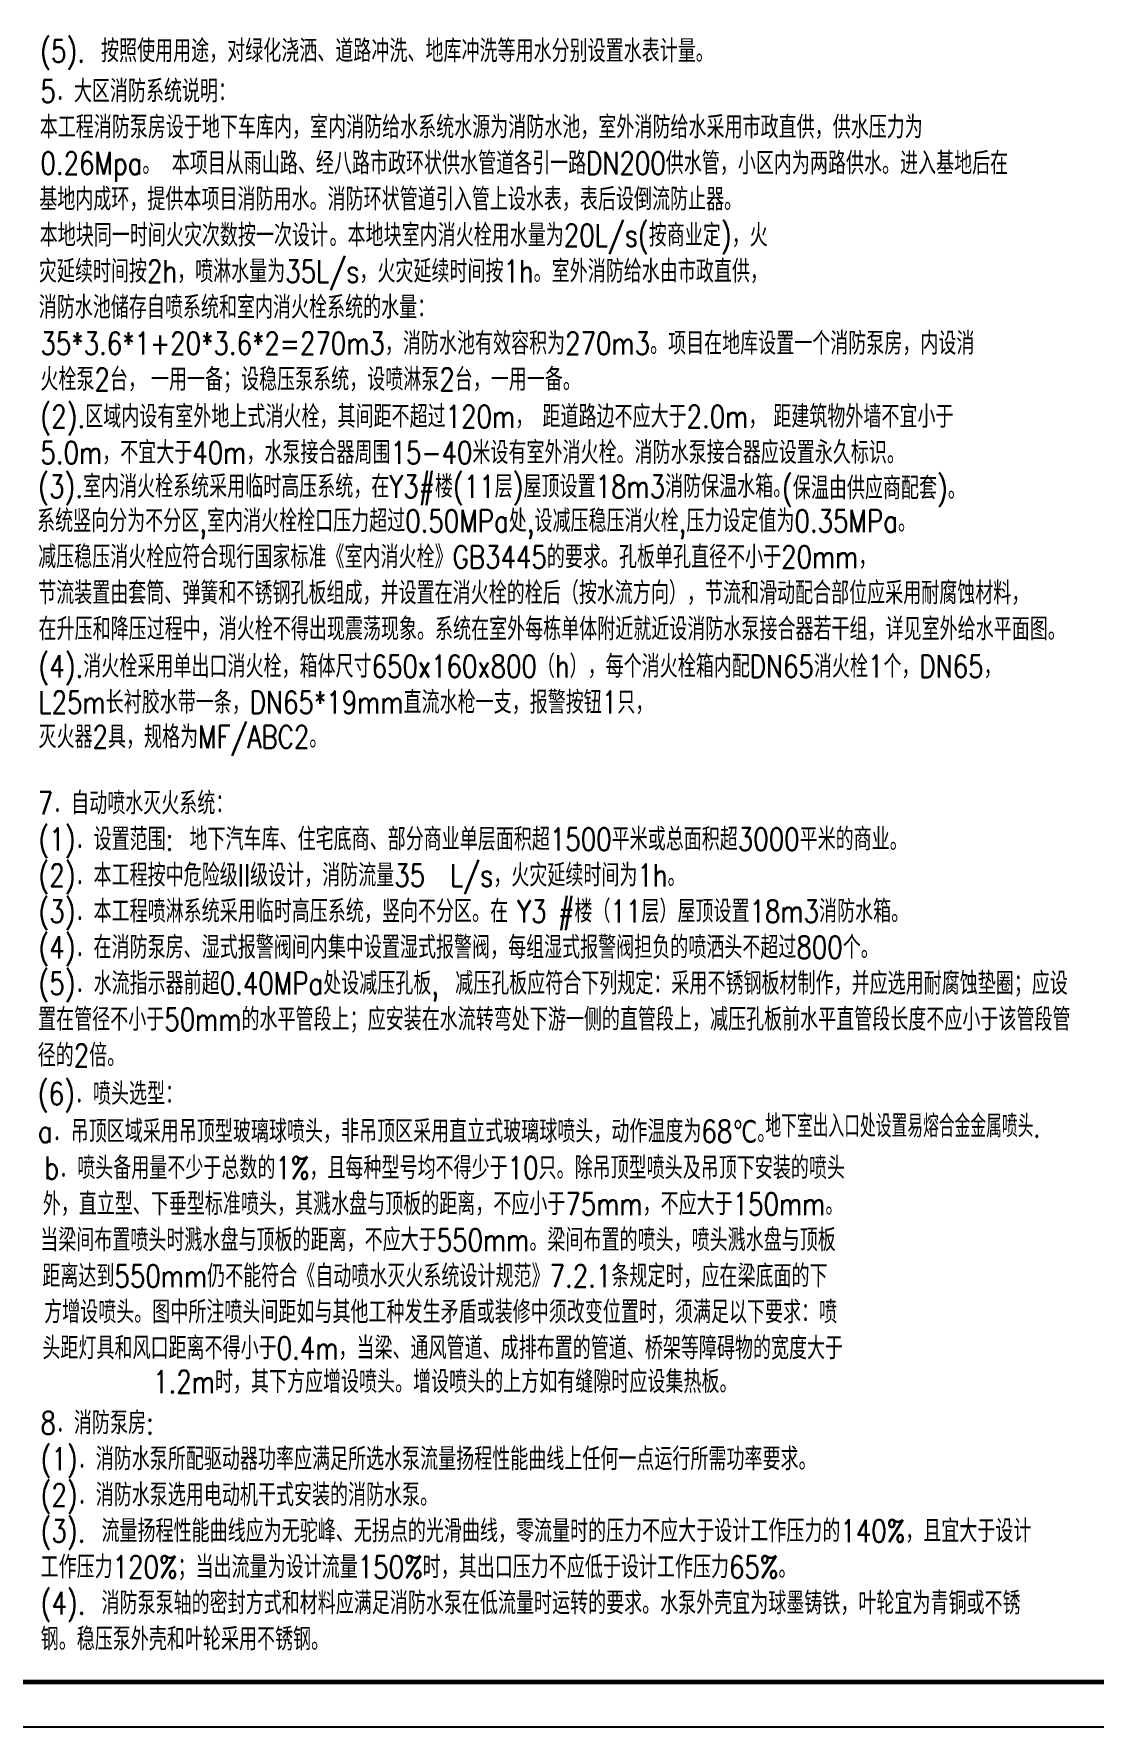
# Model space of a CAD drawing. Extents: x 27938 to 1042331, y -235042 to 1535213.
# Drawn here: x 694652 to 718163, y 951865 to 989459 of the extents above; entities that cross this region are included whole.
import ezdxf

# ---------------------------------------------------------------- set-up
doc = ezdxf.new("R2010")
doc.units = 0
doc.header["$LTSCALE"] = 1000
doc.header["$MEASUREMENT"] = 0
doc.layers.add('0s_水标注', color=7, linetype='Continuous')
doc.layers.add('图框', color=140, linetype='Continuous')
doc.layers.add('yichutu', color=7, linetype='Continuous', true_color=0xffffff, plot=False)
doc.styles.add('HZ', font='txt', dxfattribs={"bigfont": 'hztxt'})

# ---------------------------------------------------------------- blocks, each defined once
blk = doc.blocks.new('TK')
at = {"layer": '图框'}
blk.add_lwpolyline([(465375, 548714), (549475, 548714), (549475, 489314), (465375, 489314)], close=True, dxfattribs=at)
blk.add_lwpolyline([(465375, 548714), (549475, 548714), (549475, 489314), (465375, 489314)], close=True, dxfattribs=at)
at = {"layer": '图框', "const_width": 100}
blk.add_lwpolyline([(548475, 490314), (548475, 547714), (467875, 547714), (467875, 490314)], close=True, dxfattribs=at)
blk = doc.blocks.new('yct-841-594-84100-59399.9999999999-100-1000.0')
at = {"layer": 'yichutu', "color": 7, "true_color": 0xffffff}
blk.add_lwpolyline([(0, 0), (0, 59400), (84100, 59400), (84100, 0)], close=True, dxfattribs=at)

msp = doc.modelspace()

# ---------------------------------------------------------------- block references
msp.add_blockref('TK', (202139.1, 462551.7))
at = {"layer": 'yichutu'}
msp.add_blockref('yct-841-594-84100-59399.9999999999-100-1000.0', (667514.1, 951865.3), dxfattribs=at)

# ---------------------------------------------------------------- texts
at = {"layer": '0s_水标注', "color": 0, "style": 'HZ'}
for s, height, width, p in [(' (5). 按照使用用途，对绿化浇洒、道路冲洗、地库冲洗等用水分别设置水表计量。', 500, 0.8, (694436, 988829.5)), ('5．大区消防系统说明：', 499.995, 0.8, (694797.8, 987936.6)), ('本工程消防泵房设于地下车库内，室内消防给水系统水源为消防水池，室外消防给水采用市政直供，', 499.995, 0.8, (694782.1, 987136.6)), ('供水压力为', 499.99, 0.8, (712381.9, 987136.6)), ('0.26Mpa。', 499.99, 0.8, (694797.8, 986336.6)), ('本项目从', 499.99, 0.8, (697712.1, 986336.6)), ('雨山路、经八路市政环状供水管道各引一路DN200供水管，小区内为两路供水。进入基地后在', 499.995, 0.8, (699312.1, 986336.6)), ('基地内成环，提供本项目消防用水。消防环状管道引入管上设水表，表后设倒流防止器。', 499.995, 0.8, (694772.6, 985536.6)), ('。本地块室内消火栓用水量为20L/s(按商业定)，火', 499.995, 0.8, (701214.9, 984736.6)), ('本地块同一时间火灾次数按一次设计', 499.995, 0.8, (694782.1, 984736.6)), ('灾延续时间按2h，喷淋水量为35L/s，火灾延续时间按1h。室外消防给水由市政直供，', 499.995, 0.8, (694763.2, 983936.6)), ('消防水池储存自喷系统和室内消火栓系统的水量：', 499.995, 0.8, (694760, 983136.6)), ('35*3.6*1+20*3.6*2=270m3，消防水池有效容积为270m3。项目在地库设置一个消防泵房，内设消', 499.995, 0.8, (694797.8, 982336.7)), ('火栓泵2台，', 499.99, 0.8, (694797.8, 981536.7)), ('一用一备；设稳压泵系统，设喷淋泵2台，一用一备。', 499.995, 0.8, (697251.8, 981536.7)), ('(2).区域内设有室外地上式消火栓，其间距不超过120m，', 499.995, 0.8, (694797.8, 980712)), ('距道路边不应大于2.0m，', 499.995, 0.8, (705940.6, 980712)), ('距建筑物外墙不宜小于', 499.99, 0.8, (711064.3, 980712)), ('5.0m，不宜大于40m，水泵接合器周围15-40米设有室外消火栓。消防水泵接合器应设置永久标识。', 499.995, 0.8, (694797.8, 979912)), ('(3).室内消火栓系统采用临时高压系统，在Y3#楼(11层)屋顶设置18m3消防保温水箱。', 499.995, 0.8, (694748.5, 979158.5)), ('(保温由供应商配套)。 ', 499.995, 0.8, (711258.3, 979124)), ('系统竖向分为不分区,室内消火栓栓口压力超过0.50MPa处,设减压稳压消火栓,压力设定值为0.35MPa。', 499.995, 0.8, (694723.6, 978395)), ('减压稳压消火栓应符合现行国家标准《室内消火栓》GB3445的要求。孔板单孔直径不小于20mm，', 499.995, 0.8, (694747.3, 977595)), ('7．自动喷水灭火系统：', 500, 0.8, (694737.5, 972128)), ('(1)．设置范围: 地下汽车库、住宅底商、部分商业单层面积超1500平米或总面积超3000平米的商业。', 500, 0.8, (694754.6, 971328)), ('(2)．本工程按中危险级II级设计，消防流量35', 500, 0.8, (694754.6, 970528)), ('L/s，火灾延续时间为1h。', 500, 0.8, (703889.2, 970528)), ('(3)．本工程喷淋系统采用临时高压系统，竖向不分区。在', 500, 0.8, (694754.6, 969728)), ('#楼（11层）屋顶设置18m3消防水箱。', 500, 0.8, (706291, 969728)), ('Y3', 500, 0.8, (705380.3, 969728)), ('(4)．在消防泵房、湿式报警阀间内集中设置湿式报警阀，每组湿式报警阀担负的喷洒头不超过800个。', 500, 0.8, (694754.6, 968928)), ('(5)．水流指示器前超0.40MPa处设减压孔板, 减压孔板应符合下列规定：采用不锈钢板材制作，并应选用耐腐蚀垫圈；应设', 500, 0.8, (694754.6, 968128)), ('置在管径不小于50mm的水平管段上；应安装在水流转弯处下游一侧的直管段上，减压孔板前水平直管段长度不应小于该管段管', 500, 0.8, (694746.2, 967328)), ('径的2倍。', 500, 0.8, (694736, 966528)), ('(6)．喷头选型：', 500, 0.8, (694741.4, 965678.4)), ('a．吊顶区域采用吊顶型玻璃球喷头，非吊顶区采用直立式玻璃球喷头，动作温度为68℃。', 500, 0.8, (694744, 964842.2)), ('地下室出入口处设置易熔合金金属喷头.', 500, 0.7, (710888.6, 964960.8)), ('b．喷头备用量不少于总数的1%%%，且每种型号均不得少于10只。除吊顶型喷头及吊顶下安装的喷头', 500, 0.8, (694888.6, 964030.7)), ('外，直立型、下垂型标准喷头，其溅水盘与顶板的距离，不应小于75mm，不应大于150mm。', 500, 0.8, (694849.2, 963230.7)), ('当梁间布置喷头时溅水盘与顶板的距离，不应大于550mm。梁间布置的喷头，喷头溅水盘与顶板', 500, 0.8, (694794.1, 962430.7)), ('距离达到550mm仍不能符合《自动喷水灭火系统设计规范》7.2.1条规定时，应在梁底面的下', 500, 0.8, (694841.3, 961630.7)), ('方增设喷头。图中所注喷头间距如与其他工种发生矛盾或装修中须改变位置时，须满足以下要求：喷', 500, 0.8, (694880.7, 960830.7)), ('头距灯具和风口距离不得小于0.4m，当梁、通风管道、成排布置的管道、桥架等障碍物的宽度大于', 500, 0.8, (694841.3, 960030.7)), ('1.2m时，其下方应增设喷头。增设喷头的上方如有缝隙时应设集热板。', 500, 0.8, (697298.7, 959283.1)), ('8．消防泵房:', 500, 0.8, (694799.7, 958369.6)), ('(1)．消防水泵所配驱动器功率应满足所选水泵流量扬程性能曲线上任何一点运行所需功率要求。', 500, 0.8, (694802.6, 957569.6)), ('(2)．消防水泵选用电动机干式安装的消防水泵。', 500, 0.8, (694802.6, 956769.6)), ('(3). 流量扬程性能曲线应为无驼峰、无拐点的光滑曲线，零流量时的压力不应大于设计工作压力的140%%%，且宜大于设计', 500, 0.8, (694802.6, 955969.6)), ('工作压力120%%%；当出流量为设计流量150%%%时，其出口压力不应低于设计工作压力65%%%。', 500, 0.8, (694801.6, 955169.6)), ('(4). 消防泵泵轴的密封方式和材料应满足消防水泵在低流量时运转的要求。水泵外壳宜为球墨铸铁，叶轮宜为青铜或不锈', 500, 0.8, (694802.6, 954369.6)), ('钢。稳压泵外壳和叶轮采用不锈钢。', 500, 0.8, (694804.8, 953569.6))]:
    msp.add_text(s, height=height, dxfattribs=dict(at, width=width)).set_placement(p)
at = {"layer": '0s_水标注', "style": 'HZ', "width": 0.8}
for s, height, p in [('节流装置由套筒、弹簧和不锈钢孔板组成，并设置在消火栓的栓后（按水流方向），节流和滑动配合部位应采用耐腐蚀材料，', 499.995, (694747.7, 976795)), ('在升压和降压过程中，消火栓不得出现震荡现象。系统在室外每栋单体附近就近设消防水泵接合器若干组，详见室外给水平面图。', 500, (694756.4, 975995)), ('(4).消火栓采用单出口消火栓，箱体尺寸650x160x800（h），每个消火栓箱内配DN65消火栓1个，DN65，', 500, (694755, 975166.3)), ('L25m长衬胶水带一条，DN65*19mm直流水枪一支，报警按钮1只，', 500, (694755, 974366.3)), ('灭火器2具，规格为MF/ABC2。', 500, (694755, 973599.8))]:
    msp.add_text(s, height=height, dxfattribs=at).set_placement(p)

doc.saveas('drawing.dxf')
